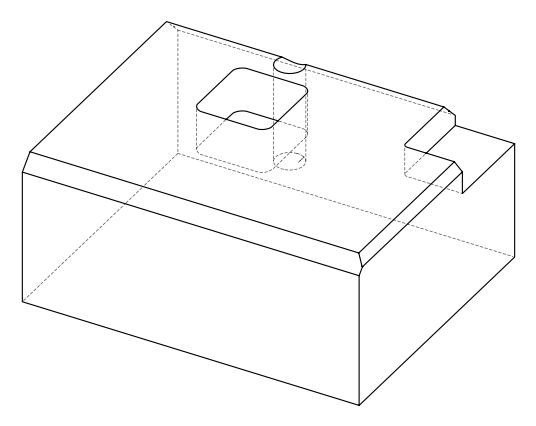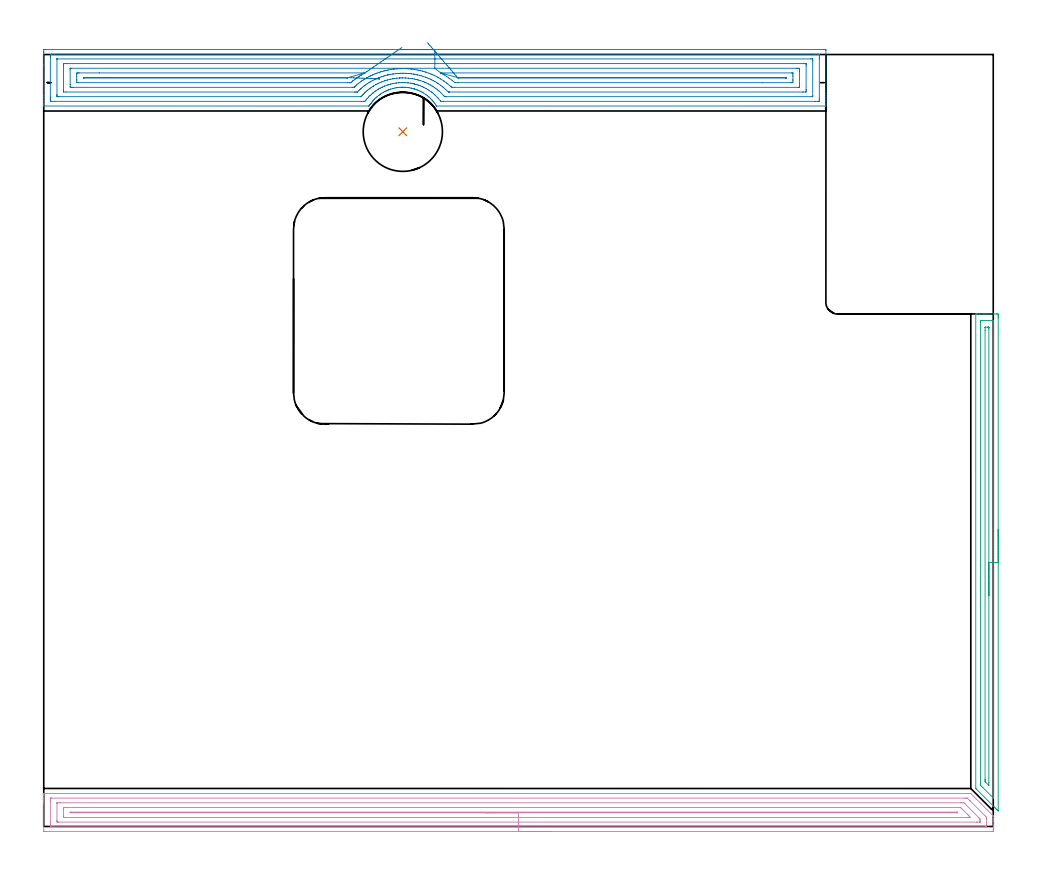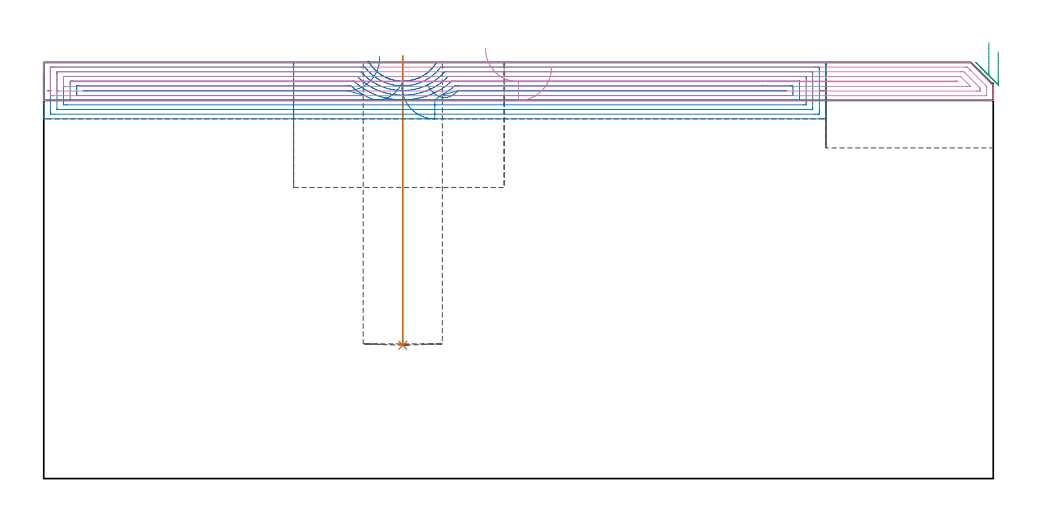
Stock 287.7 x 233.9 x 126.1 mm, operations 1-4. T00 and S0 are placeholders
(PLAN: 6 operations, 3 tool changes, 79.1 min)
(1 INDEXABLE_INSERT_DRILL_BLIND_HOLE_FROM_SOLID | STEP1POCKET | NXT0302_019 | 0.35 min | 38618 mm3)
(2 AREA_MILL | FG_CHAMFER_SURFACE | UGT0205_001 | 13.31 min | 35559 mm3)
(3 AREA_MILL_1 | FG_CHAMFER_SURFACE_1 | UGT0205_001 | 3.72 min | 3672 mm3)
(4 AREA_MILL_2 | FG_CHAMFER_SURFACE_2 | UGT0205_001 | 11.59 min | 18836 mm3)
(5 MILL_CORNER_NOTCH_RECTANGULAR | CORNER_NOTCH_RECTANGULAR | NXT0201_008 | Follow Part, ap 1.5, ae 75% | 41.77 min | 101940 mm3)
(6 MILL_RECTANGULAR_POCKET | POCKET_RECTANGULAR_STRAIGHT | NXT0201_012 | Follow Part, ap 4, ae 75% | 8.38 min | 162980 mm3)
(TOOL NXT0302_019 | Index. Insert Drill 24mm [880-D2400L25-05] | D24 PA176 FL120 Z2)
(TOOL UGT0205_001 | Chamfer Mill 20 x 3 x 45 deg. | D20 FL50 Z2)
(TOOL NXT0201_008 | ENDMILL 6mm [2P460-0600-NA 1630] | D6 FL26 Z6)
(TOOL NXT0201_012 | ENDMILL 16mm [2P460-1600-NA 1630] | D16 FL38 Z6)
(OP 1 INDEXABLE_INSERT_DRILL_BLIND_HOLE_FROM_SOLID)
G17 G21 G94 G90
T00 M6
G54
G17 G0 G90 X108.8 Y210.5 S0 M3
G43 Z136.1 H1
G94 G81 G98 Z40.4 F250. R128.1
G80
M5
M2
(OP 2 AREA_MILL)
G17 G21 G94 G90
T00 M6
G54
G17 G0 G90 X108.5 Y235.4 S1061 M3
G43 Z136.1 H0
Z119.
G94 G1 X108.538 Z118.128 F250.
X108.652 Z117.264
X108.841 Z116.412
X109.103 Z115.58
X109.437 Z114.774
X109.84 Z114.
X110.308 Z113.264
X110.84 Z112.572
X111.429 Z111.929
X112.072 Z111.34
X112.764 Z110.808
X113.5 Z110.34
X114.274 Z109.937
X115.08 Z109.603
X115.912 Z109.341
X116.763 Z109.152
X117.628 Z109.038
X118.5 Z109.
X236.386
X236.728 Y235.396 Z109.002
X236.99 Y235.392 Z109.006
X237. Y235.125 Z109.272
Y222.129 Z122.266
Y221.518 Z122.876
Y220.963 Z123.434
Y220.629 Z123.767
Y220.074 Z124.322
Y219.741 Z124.654
Y219.074 Z125.326
Y218.714 Z125.685
Y218.34 Z126.051
X236.991 Y218.303 Z126.088
X236.833 Y218.3 Z126.1
X119.033
X119.02 Y218.306 Z126.093
X118.999 Y218.323 Z126.076
X118.859 Y218.533 Z125.866
X118.674 Y218.812 Z125.587
X118.476 Y219.092 Z125.308
X118.426 Y219.159 Z125.239
X118.071 Y219.606 Z124.792
X117.958 Y219.741 Z124.658
X117.702 Y220.044 Z124.356
X117.608 Y220.146 Z124.252
X117.216 Y220.543 Z123.857
X116.813 Y220.928 Z123.471
X116.715 Y221.016 Z123.383
X116.274 Y221.379 Z123.02
X115.823 Y221.727 Z122.672
X115.701 Y221.812 Z122.586
X114.93 Y222.308 Z122.091
X114.586 Y222.508 Z121.891
X114.236 Y222.696 Z121.702
X114.038 Y222.791 Z121.605
X113.588 Y222.995 Z121.404
X113.541 Y223.015 Z121.385
X113.146 Y223.178 Z121.22
X113.033 Y223.22 Z121.179
X112.701 Y223.339 Z121.057
X112.428 Y223.429 Z120.967
X112.253 Y223.486 Z120.91
X112.127 Y223.524 Z120.873
X111.939 Y223.581 Z120.818
X111.581 Y223.665 Z120.734
X111.361 Y223.715 Z120.681
X110.915 Y223.806 Z120.593
X110.462 Y223.878 Z120.519
X110.24 Y223.906 Z120.493
X110.023 Y223.933 Z120.466
X109.576 Y223.969 Z120.428
X109.39 Y223.978 Z120.419
X109.13 Y223.989 Z120.407
X108.737 Y223.992 Z120.4
X108.688
X108.559 Y223.996 Z120.404
X108.21 Y223.98 Z120.419
X107.791 Y223.949 Z120.445
X107.783 Y223.948 Z120.446
X107.588 Y223.93 Z120.469
X107.345 Y223.904 Z120.494
X106.899 Y223.84 Z120.555
X106.89 Y223.838 Z120.557
X106.452 Y223.761 Z120.637
X105.997 Y223.663 Z120.736
X105.969 Y223.656 Z120.743
X105.661 Y223.581 Z120.818
X105.114 Y223.413 Z120.985
X104.773 Y223.295 Z121.102
X104.666 Y223.257 Z121.138
X104.657 Y223.254 Z121.141
X104.509 Y223.197 Z121.199
X104.222 Y223.085 Z121.31
X104.211 Y223.081 Z121.315
X104.021 Y222.999 Z121.399
X103.924 Y222.957 Z121.442
X103.79 Y222.898 Z121.5
X103.764 Y222.886 Z121.513
X103.515 Y222.768 Z121.631
X103.363 Y222.696 Z121.702
X102.88 Y222.431 Z121.969
X102.437 Y222.167 Z122.232
X102.352 Y222.111 Z122.288
X102.129 Y221.964 Z122.436
X101.907 Y221.814 Z122.582
X101.902 Y221.811 Z122.585
X101.545 Y221.552 Z122.847
X101.135 Y221.222 Z123.176
X100.936 Y221.053 Z123.343
X100.787 Y220.927 Z123.47
X100.652 Y220.805 Z123.591
X100.269 Y220.43 Z123.969
X100.048 Y220.2 Z124.2
X99.899 Y220.044 Z124.355
X99.76 Y219.885 Z124.512
X99.745 Y219.867 Z124.53
X99.448 Y219.494 Z124.905
X99.292 Y219.297 Z125.099
X99.182 Y219.16 Z125.239
X99.15 Y219.116 Z125.283
X99.083 Y219.024 Z125.375
X98.958 Y218.852 Z125.543
X98.867 Y218.729 Z125.67
X98.852 Y218.706 Z125.693
X98.756 Y218.559 Z125.84
X98.617 Y218.351 Z126.043
X98.58 Y218.303 Z126.089
X98.406 Y218.3 Z126.1
X0.168
X0.01 Y218.303 Z126.088
X0.007 Y218.339 Z126.053
X0. Y218.714 Z125.685
Y219.074 Z125.326
Y219.741 Z124.654
Y220.963 Z123.434
Y221.518 Z122.876
Y230.71 Z113.687
Y234.57 Z109.827
X0.002 Y234.848 Z109.55
X0.008 Y235.392 Z109.006
X0.065 Y235.394 Z109.003
X0.614 Y235.4 Z109.
X118.5
Y233.986 Z110.414
X233.68
X234.574 Y233.985 Z110.415
X234.6 Y233.984 Z110.416
X234.99 Y233.959 Z110.441
X234.997 Y233.564 Z110.836
X234.999 Y233.071 Z111.329
X235. Y232.672 Z111.728
X234.999 Y220.629 Z123.771
X234.998 Y220.234 Z124.166
X234.99 Y219.741 Z124.659
X234.624 Y219.716 Z124.684
X234.6 Y219.715 Z124.685
X233.733 Y219.714 Z124.686
X121.179
X120.308 Y219.719 Z124.681
X120.286 Y219.721 Z124.679
X120.265 Y219.741 Z124.659
X120.153 Y219.873 Z124.527
X119.528 Y220.629 Z123.771
X119.393 Y220.787 Z123.613
X118.672 Y221.518 Z122.882
X118.5 Y221.684 Z122.716
X118.113 Y222.025 Z122.375
X117.653 Y222.407 Z121.993
X117.607 Y222.444 Z121.956
X117.442 Y222.57 Z121.83
X116.714 Y223.064 Z121.336
X116.353 Y223.295 Z121.105
X115.821 Y223.612 Z120.788
X115.146 Y223.967 Z120.433
X114.928 Y224.067 Z120.333
X114.661 Y224.184 Z120.216
X114.035 Y224.438 Z119.962
X113.628 Y224.589 Z119.811
X113.142 Y224.748 Z119.652
X112.799 Y224.852 Z119.548
X112.347 Y224.975 Z119.425
X112.291 Y224.989 Z119.411
X112.248 Y224.999 Z119.401
X111.924 Y225.073 Z119.327
X111.355 Y225.181 Z119.219
X111.224 Y225.203 Z119.197
X110.462 Y225.308 Z119.092
X110.198 Y225.336 Z119.064
X109.569 Y225.381 Z119.019
X109.244 Y225.396 Z119.004
X108.676 Y225.403 Z118.997
X108.35 Y225.397 Z119.003
X107.783 Y225.365 Z119.035
X107.51 Y225.345 Z119.055
X106.89 Y225.276 Z119.124
X106.711 Y225.251 Z119.149
X105.997 Y225.137 Z119.263
X105.943 Y225.127 Z119.273
X105.679 Y225.073 Z119.327
X105.164 Y224.953 Z119.447
X105.104 Y224.938 Z119.462
X104.517 Y224.768 Z119.632
X104.384 Y224.728 Z119.672
X104.211 Y224.67 Z119.73
X103.849 Y224.544 Z119.856
X103.318 Y224.345 Z120.055
X103.202 Y224.299 Z120.101
X102.931 Y224.184 Z120.216
X102.582 Y224.027 Z120.373
X102.518 Y223.997 Z120.403
X102.425 Y223.951 Z120.449
X101.944 Y223.706 Z120.694
X101.532 Y223.473 Z120.927
X101.419 Y223.407 Z120.993
X101.235 Y223.295 Z121.105
X100.873 Y223.062 Z121.338
X100.639 Y222.907 Z121.493
X100.345 Y222.699 Z121.701
X99.949 Y222.407 Z121.993
X99.834 Y222.319 Z122.081
X99.802 Y222.293 Z122.107
X99.745 Y222.246 Z122.154
X99.353 Y221.909 Z122.491
X98.915 Y221.518 Z122.882
X98.883 Y221.488 Z122.912
X98.852 Y221.458 Z122.942
X98.445 Y221.035 Z123.365
X98.064 Y220.629 Z123.771
X98.015 Y220.574 Z123.826
X97.959 Y220.507 Z123.893
X97.617 Y220.081 Z124.319
X97.344 Y219.741 Z124.659
X97.09 Y219.717 Z124.683
X97.066 Y219.716 Z124.684
X96.2 Y219.714 Z124.686
X3.32
X2.426 Y219.715 Z124.685
X2.4 Y219.716 Z124.684
X2.01 Y219.741 Z124.659
X2.003 Y220.136 Z124.264
X2.001 Y220.629 Z123.771
X2. Y221.028 Z123.372
X2.001 Y233.071 Z111.329
X2.002 Y233.466 Z110.934
X2.01 Y233.959 Z110.441
X2.375 Y233.984 Z110.416
X2.4 Y233.985 Z110.415
X3.267 Y233.986 Z110.414
X118.5
Y232.572 Z111.828
X232.422 Y232.571 Z111.829
X232.814 Y232.569 Z111.831
X232.943 Y232.567 Z111.833
X232.982 Y232.565 Z111.835
X232.99 Y232.491 Z111.909
X232.995 Y232.367 Z112.033
X232.999 Y232.182 Z112.218
X233. Y231.997 Z112.403
X232.999 Y221.334 Z123.066
X232.991 Y221.148 Z123.252
X232.988 Y221.134 Z123.266
X232.983 Y221.132 Z123.268
X232.96 Y221.13 Z123.27
X232.911 Y221.129 Z123.271
X232.814
X122.072
X121.569 Y221.131 Z123.269
X121.474 Y221.133 Z123.267
X121.454 Y221.135 Z123.265
X121.383 Y221.212 Z123.188
X121.274 Y221.333 Z123.067
X121.179 Y221.441 Z122.959
X121.107 Y221.518 Z122.882
X120.286 Y222.361 Z122.039
X120.238 Y222.407 Z121.993
X119.791 Y222.806 Z121.594
X119.393 Y223.144 Z121.256
X119.203 Y223.295 Z121.105
X118.803 Y223.599 Z120.801
X118.5 Y223.81 Z120.59
X117.945 Y224.184 Z120.216
X117.607 Y224.397 Z120.003
X117.062 Y224.727 Z119.673
X116.714 Y224.908 Z119.492
X116.386 Y225.073 Z119.327
X115.821 Y225.335 Z119.065
X115.356 Y225.535 Z118.865
X114.928 Y225.704 Z118.696
X114.211 Y225.961 Z118.439
X114.035 Y226.02 Z118.38
X113.947 Y226.048 Z118.352
X113.469 Y226.185 Z118.215
X113.142 Y226.269 Z118.131
X112.732 Y226.369 Z118.031
X112.248 Y226.471 Z117.929
X111.62 Y226.587 Z117.813
X111.355 Y226.625 Z117.775
X110.586 Y226.727 Z117.673
X110.462 Y226.739 Z117.661
X109.618 Y226.801 Z117.599
X109.569 Y226.803 Z117.597
X108.703 Y226.823 Z117.577
X108.676
X108.247 Y226.809 Z117.591
X107.841 Y226.792 Z117.608
X107.783 Y226.789 Z117.611
X107.017 Y226.723 Z117.677
X106.89 Y226.709 Z117.691
X106.225 Y226.623 Z117.777
X105.997 Y226.587 Z117.813
X105.679 Y226.533 Z117.867
X105.104 Y226.421 Z117.979
X104.728 Y226.335 Z118.065
X104.211 Y226.204 Z118.196
X104.021 Y226.15 Z118.25
X103.379 Y225.961 Z118.439
X103.333 Y225.946 Z118.454
X103.318 Y225.941 Z118.459
X102.681 Y225.706 Z118.694
X102.425 Y225.608 Z118.792
X102.043 Y225.452 Z118.948
X101.532 Y225.228 Z119.172
X101.425 Y225.179 Z119.221
X101.205 Y225.073 Z119.327
X100.833 Y224.879 Z119.521
X100.639 Y224.774 Z119.626
X99.938 Y224.376 Z120.024
X99.745 Y224.255 Z120.145
X99.702 Y224.227 Z120.173
X99.637 Y224.184 Z120.216
X99.171 Y223.867 Z120.533
X98.852 Y223.644 Z120.756
X98.652 Y223.495 Z120.905
X98.393 Y223.295 Z121.105
X98.154 Y223.102 Z121.298
X97.959 Y222.94 Z121.46
X97.676 Y222.689 Z121.711
X97.364 Y222.407 Z121.993
X97.212 Y222.262 Z122.138
X97.066 Y222.119 Z122.281
X96.772 Y221.811 Z122.589
X96.497 Y221.518 Z122.882
X96.345 Y221.347 Z123.053
X96.173 Y221.152 Z123.248
X96.151 Y221.135 Z123.265
X96.141 Y221.132 Z123.268
X96.11 Y221.13 Z123.27
X96.048 Y221.129 Z123.271
X95.922 Y221.128 Z123.272
X4.578 Y221.129 Z123.271
X4.186 Y221.131 Z123.269
X4.057 Y221.133 Z123.267
X4.018 Y221.135 Z123.265
X4.01 Y221.209 Z123.191
X4.005 Y221.333 Z123.067
X4.001 Y221.518 Z122.882
X4. Y221.704 Z122.696
X4.001 Y232.366 Z112.034
X4.009 Y232.552 Z111.848
X4.012 Y232.566 Z111.834
X4.017 Y232.568 Z111.832
X4.04 Y232.57 Z111.83
X4.089 Y232.571 Z111.829
X4.186 Y232.572 Z111.828
X118.5
Y231.157 Z113.243
X230.272
X230.92 Y231.15 Z113.25
X230.99 Y231.148 Z113.252
X230.993 Y231.052 Z113.348
X230.997 Y230.845 Z113.555
X231. Y230.432 Z113.968
Y223.295 Z121.105
X230.996 Y222.865 Z121.535
X230.992 Y222.65 Z121.75
X230.989 Y222.55 Z121.85
X230.886 Y222.548 Z121.852
X230.134 Y222.543 Z121.857
X229.998
X122.965
X122.828 Y222.544 Z121.856
X122.64 Y222.547 Z121.853
X122.55 Y222.55 Z121.85
X122.072 Y223.02 Z121.38
X121.786 Y223.295 Z121.105
X121.179 Y223.839 Z120.561
X120.991 Y223.997 Z120.403
X120.759 Y224.184 Z120.216
X120.286 Y224.548 Z119.852
X119.534 Y225.073 Z119.327
X119.393 Y225.168 Z119.232
X119.116 Y225.349 Z119.051
X118.5 Y225.718 Z118.682
X118.344 Y225.806 Z118.594
X118.06 Y225.961 Z118.439
X117.607 Y226.193 Z118.207
X117.153 Y226.413 Z117.987
X116.714 Y226.605 Z117.795
X116.133 Y226.85 Z117.55
X115.821 Y226.971 Z117.429
X115.627 Y227.043 Z117.357
X114.928 Y227.28 Z117.12
X114.301 Y227.473 Z116.927
X114.035 Y227.544 Z116.856
X113.263 Y227.739 Z116.661
X113.142 Y227.765 Z116.635
X113.108 Y227.772 Z116.628
X112.248 Y227.932 Z116.468
X112.013 Y227.973 Z116.427
X111.355 Y228.063 Z116.337
X110.981 Y228.111 Z116.289
X110.462 Y228.158 Z116.242
X110.009 Y228.19 Z116.21
X109.569 Y228.213 Z116.187
X109.08 Y228.226 Z116.174
X108.676 Y228.232 Z116.168
X108.189 Y228.223 Z116.177
X107.783 Y228.202 Z116.198
X107.347 Y228.172 Z116.228
X106.89 Y228.135 Z116.265
X106.528 Y228.098 Z116.302
X105.997 Y228.03 Z116.37
X105.74 Y227.995 Z116.405
X105.104 Y227.889 Z116.511
X104.976 Y227.866 Z116.534
X104.337 Y227.739 Z116.661
X104.234 Y227.715 Z116.685
X104.211 Y227.71 Z116.69
X103.525 Y227.532 Z116.868
X103.318 Y227.474 Z116.926
X102.837 Y227.329 Z117.071
X102.425 Y227.199 Z117.201
X102.165 Y227.108 Z117.292
X101.532 Y226.882 Z117.518
X101.508 Y226.873 Z117.527
X101.45 Y226.85 Z117.55
X100.882 Y226.607 Z117.793
X100.639 Y226.5 Z117.9
X100.269 Y226.329 Z118.071
X99.745 Y226.072 Z118.328
X99.672 Y226.035 Z118.365
X99.535 Y225.961 Z118.439
X99.101 Y225.714 Z118.686
X98.852 Y225.57 Z118.83
X98.542 Y225.382 Z119.018
X98.055 Y225.073 Z119.327
X97.959 Y225.009 Z119.391
X97.474 Y224.667 Z119.733
X97.066 Y224.367 Z120.033
X96.962 Y224.287 Z120.113
X96.833 Y224.184 Z120.216
X96.474 Y223.885 Z120.515
X96.173 Y223.629 Z120.771
X95.997 Y223.471 Z120.929
X95.808 Y223.295 Z121.105
X95.54 Y223.037 Z121.363
X95.09 Y222.596 Z121.804
X95.043 Y222.55 Z121.85
X94.954 Y222.548 Z121.852
X94.765 Y222.545 Z121.855
X94.387 Y222.543 Z121.857
X94.25
X6.728
X6.08 Y222.55 Z121.85
X6.01 Y222.552 Z121.848
X6.007 Y222.648 Z121.752
X6.003 Y222.855 Z121.545
X6. Y223.268 Z121.132
Y230.405 Z113.995
X6.003 Y230.835 Z113.565
X6.007 Y231.05 Z113.35
X6.011 Y231.15 Z113.25
X6.114 Y231.152 Z113.248
X6.866 Y231.157 Z113.243
X7.002
X118.5
Y229.743 Z114.657
X228.121 Y229.742 Z114.658
X228.348 Y229.741 Z114.659
X228.576 Y229.736 Z114.664
X228.99 Y229.725 Z114.675
X228.993 Y229.516 Z114.884
X228.999 Y228.868 Z115.532
Y224.184 Z120.216
X228.996 Y224.022 Z120.378
X228.994 Y223.982 Z120.418
X228.991 Y223.967 Z120.433
X228.956 Y223.964 Z120.436
X228.805 Y223.96 Z120.44
X228.576 Y223.958 Z120.442
X124.524 Y223.957 Z120.443
X123.858 Y223.962 Z120.438
X123.632 Y223.964 Z120.436
X123.583 Y223.973 Z120.427
X123.551 Y224. Z120.4
X123.484 Y224.06 Z120.34
X123.346 Y224.184 Z120.216
X122.965 Y224.52 Z119.88
X122.315 Y225.073 Z119.327
X122.072 Y225.263 Z119.137
X121.326 Y225.815 Z118.585
X121.179 Y225.916 Z118.484
X121.111 Y225.961 Z118.439
X120.286 Y226.494 Z117.906
X119.695 Y226.85 Z117.55
X119.393 Y227.019 Z117.381
X119.023 Y227.219 Z117.181
X118.5 Y227.472 Z116.928
X117.928 Y227.739 Z116.661
X117.607 Y227.878 Z116.522
X117.363 Y227.981 Z116.419
X116.714 Y228.234 Z116.166
X115.937 Y228.511 Z115.889
X115.821 Y228.55 Z115.85
X115.579 Y228.627 Z115.773
X114.928 Y228.817 Z115.583
X114.665 Y228.889 Z115.511
X114.035 Y229.04 Z115.36
X113.503 Y229.157 Z115.243
X113.142 Y229.227 Z115.173
X112.403 Y229.362 Z115.038
X112.248 Y229.385 Z115.015
X111.366 Y229.506 Z114.894
X111.284 Y229.516 Z114.884
X110.462 Y229.585 Z114.815
X110.388 Y229.59 Z114.81
X109.928 Y229.615 Z114.785
X109.569 Y229.632 Z114.768
X109.448 Y229.636 Z114.764
X108.917 Y229.646 Z114.754
X108.676 Y229.649 Z114.751
X108.544 Y229.648 Z114.752
X108.024 Y229.634 Z114.766
X107.783 Y229.625 Z114.775
X107.679 Y229.62 Z114.78
X107.274 Y229.592 Z114.808
X106.89 Y229.565 Z114.835
X106.845 Y229.561 Z114.839
X106.352 Y229.516 Z114.884
X106.034 Y229.479 Z114.921
X105.997 Y229.474 Z114.926
X105.253 Y229.368 Z115.032
X105.104 Y229.344 Z115.056
X104.493 Y229.235 Z115.165
X104.211 Y229.18 Z115.22
X103.752 Y229.084 Z115.316
X103.318 Y228.981 Z115.419
X103.034 Y228.909 Z115.491
X102.425 Y228.746 Z115.654
X102.332 Y228.72 Z115.68
X102.023 Y228.627 Z115.773
X101.652 Y228.508 Z115.892
X101.532 Y228.467 Z115.933
X100.995 Y228.273 Z116.127
X100.639 Y228.14 Z116.26
X100.35 Y228.026 Z116.374
X99.745 Y227.779 Z116.621
X99.717 Y227.767 Z116.633
X99.655 Y227.739 Z116.661
X99.111 Y227.482 Z116.918
X98.852 Y227.355 Z117.045
X98.517 Y227.183 Z117.217
X97.959 Y226.884 Z117.516
X97.937 Y226.872 Z117.528
X97.9 Y226.85 Z117.55
X97.379 Y226.538 Z117.862
X97.066 Y226.347 Z118.053
X96.831 Y226.195 Z118.205
X96.476 Y225.961 Z118.439
X96.297 Y225.838 Z118.562
X96.173 Y225.751 Z118.649
X95.784 Y225.46 Z118.94
X95.28 Y225.081 Z119.319
X95.27 Y225.073 Z119.327
X94.796 Y224.666 Z119.734
X94.387 Y224.314 Z120.086
X94.319 Y224.252 Z120.148
X94.086 Y224.037 Z120.363
X94.027 Y223.986 Z120.414
X94.004 Y223.967 Z120.433
X93.95 Y223.964 Z120.436
X93.72 Y223.959 Z120.441
X93.494 Y223.958 Z120.442
X8.879
X8.652 Y223.959 Z120.441
X8.424 Y223.964 Z120.436
X8.01 Y223.975 Z120.425
X8.007 Y224.184 Z120.216
X8.001 Y224.832 Z119.568
Y229.516 Z114.884
X8.003 Y229.678 Z114.722
X8.006 Y229.718 Z114.682
X8.009 Y229.733 Z114.667
X8.044 Y229.736 Z114.664
X8.195 Y229.74 Z114.66
X8.424 Y229.742 Z114.658
X118.5 Y229.743 Z114.657
X120.285 Y228.325 Z116.075
X120.286 Y228.326 Z116.074
X120.587 Y228.328 Z116.072
X226.562
X226.864 Y228.327 Z116.073
X226.945 Y228.325 Z116.075
X226.98 Y228.322 Z116.078
X226.99 Y228.307 Z116.093
X226.996 Y228.195 Z116.205
X226.999 Y227.739 Z116.661
X227. Y227.303 Z117.097
Y226.414 Z117.986
X226.999 Y225.961 Z118.439
X226.996 Y225.53 Z118.87
X226.99 Y225.387 Z119.013
X226.858 Y225.378 Z119.022
X226.562 Y225.374 Z119.026
X226.261 Y225.372 Z119.028
X217.778 Y225.371 Z119.029
X125.645 Y225.372 Z119.028
X125.343 Y225.373 Z119.027
X124.752 Y225.378 Z119.022
X124.564 Y225.392 Z119.008
X123.858 Y225.982 Z118.418
X123.75 Y226.069 Z118.331
X122.965 Y226.645 Z117.755
X122.676 Y226.85 Z117.55
X122.072 Y227.252 Z117.148
X121.314 Y227.739 Z116.661
X121.179 Y227.822 Z116.578
X120.968 Y227.949 Z116.451
X120.286 Y228.323 Z116.077
X120.285 Y228.325 Z116.075
X125.402 Y226.908 Z117.492
X125.515 Y226.912 Z117.488
X125.58 Y226.914 Z117.486
X224.776 Y226.915 Z117.485
X224.841 Y226.914 Z117.486
X224.97 Y226.909 Z117.491
X224.992 Y226.906 Z117.494
X224.995 Y226.9 Z117.5
X224.998 Y226.882 Z117.518
X224.996 Y226.85 Z117.55
X224.99 Y226.8 Z117.6
X224.905 Y226.792 Z117.608
X224.839 Y226.787 Z117.613
X224.776 Y226.786 Z117.614
X125.645
X125.58 Y226.789 Z117.611
X125.539 Y226.792 Z117.608
X125.504 Y226.807 Z117.593
X125.452 Y226.85 Z117.55
X125.402 Y226.908 Z117.492
X124.933 Y227.452 Z116.996
X124.437 Y228.026 Z116.565
X123.919 Y228.626 Z116.201
X123.382 Y229.248 Z115.908
X122.83 Y229.887 Z115.688
X122.268 Y230.538 Z115.542
X121.7 Y231.196 Z115.472
X121.129 Y231.856 Z115.478
X120.562 Y232.514 Z115.56
X120.001 Y233.163 Z115.717
X119.451 Y233.8 Z115.948
X118.917 Y234.419 Z116.252
X118.402 Y235.015 Z116.626
X117.91 Y235.585 Z117.067
X117.445 Y236.123 Z117.572
X117.011 Y236.626 Z118.137
X116.61 Y237.09 Z118.758
X116.247 Y237.511 Z119.43
G0 X108.536 Y236.026 Z119.862
G1 X108.154 Y235.765 Z119.122
X107.722 Y235.468 Z118.425
X107.24 Y235.138 Z117.777
X106.714 Y234.777 Z117.182
X106.147 Y234.388 Z116.644
X105.544 Y233.975 Z116.169
X104.909 Y233.539 Z115.759
X104.246 Y233.085 Z115.418
X103.562 Y232.616 Z115.149
X102.861 Y232.136 Z114.952
X102.149 Y231.647 Z114.83
X101.43 Y231.155 Z114.785
X100.711 Y230.662 Z114.815
X99.997 Y230.172 Z114.921
X99.293 Y229.689 Z115.102
X98.605 Y229.218 Z115.357
X97.938 Y228.76 Z115.683
X97.296 Y228.321 Z116.079
X97.273 Y228.305 Z116.095
X97.228 Y228.276 Z116.124
X96.213 Y227.699 Z116.701
X96.173 Y227.676 Z116.724
X95.666 Y227.355 Z117.045
X95.28 Y227.107 Z117.293
X95.126 Y227.004 Z117.396
X94.902 Y226.85 Z117.55
X94.602 Y226.636 Z117.764
X94.387 Y226.478 Z117.922
X94.094 Y226.253 Z118.147
X93.72 Y225.961 Z118.439
X93.595 Y225.861 Z118.539
X93.494 Y225.777 Z118.623
X93.109 Y225.455 Z118.945
X93.029 Y225.39 Z119.01
X93.005 Y225.378 Z119.022
X92.971 Y225.375 Z119.025
X92.897 Y225.373 Z119.027
X92.601 Y225.372 Z119.028
X92.008 Y225.371 Z119.029
X10.438 Y225.372 Z119.028
X10.136 Y225.373 Z119.027
X10.055 Y225.375 Z119.025
X10.02 Y225.378 Z119.022
X10.01 Y225.393 Z119.007
X10.004 Y225.505 Z118.895
X10.001 Y225.961 Z118.439
X10. Y226.397 Z118.003
Y227.286 Z117.114
X10.001 Y227.739 Z116.661
X10.004 Y228.171 Z116.229
X10.01 Y228.313 Z116.087
X10.142 Y228.322 Z116.078
X10.438 Y228.326 Z116.074
X10.739 Y228.328 Z116.072
X16.915 Y228.329 Z116.071
X97.066 Y228.328 Z116.072
X97.174 Y228.327 Z116.073
X97.281 Y228.322 Z116.078
X97.296 Y228.321 Z116.079
X92.22 Y226.908 Z117.492
X92.217 Y226.904 Z117.496
X92.195 Y226.883 Z117.517
X92.154 Y226.85 Z117.55
X92.093 Y226.807 Z117.593
X92.052 Y226.792 Z117.608
X91.968 Y226.789 Z117.611
X91.838 Y226.786 Z117.614
X12.224 Y226.785 Z117.615
X12.159 Y226.786 Z117.614
X12.03 Y226.791 Z117.609
X12.008 Y226.794 Z117.606
X12.005 Y226.8 Z117.6
X12.002 Y226.818 Z117.582
X12.004 Y226.85 Z117.55
X12.009 Y226.9 Z117.5
X12.095 Y226.909 Z117.492
X12.161 Y226.913 Z117.487
X12.224 Y226.914 Z117.486
X91.903
X92.163 Y226.91 Z117.49
X92.22 Y226.908 Z117.492
X93.088 Y226.871 Z117.567
X93.947 Y226.836 Z117.716
X94.789 Y226.801 Z117.94
X95.609 Y226.767 Z118.237
X96.4 Y226.734 Z118.604
X97.155 Y226.702 Z119.039
X97.87 Y226.672 Z119.538
X98.539 Y226.645 Z120.097
X99.157 Y226.619 Z120.713
X99.719 Y226.595 Z121.38
X100.22 Y226.575 Z122.093
X100.657 Y226.556 Z122.848
X101.027 Y226.541 Z123.638
X101.327 Y226.529 Z124.457
X101.555 Y226.519 Z125.299
X101.708 Y226.513 Z126.158
X101.785 Y226.509 Z127.027
X101.787 Z127.899
G0 Z136.1
M5
M2
(OP 3 AREA_MILL_1)
G17 G21 G94 G90
T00 M6
G54
G17 G0 G90 X289.2 Y90. S1061 M3
G43 Z136.1 H0
Z129.3
G94 G1 Y89.962 Z128.428 F250.
Y89.848 Z127.564
Y89.659 Z126.712
Y89.397 Z125.88
Y89.063 Z125.074
Y88.66 Z124.3
Y88.191 Z123.564
Y87.66 Z122.872
Y87.071 Z122.229
Y86.428 Z121.64
Y85.736 Z121.109
Y85. Z120.64
Y84.226 Z120.237
Y83.42 Z119.903
Y82.588 Z119.641
Y81.736 Z119.452
Y80.872 Z119.338
Y80. Z119.3
X289.199 Y4.841 Z119.301
X289.196 Y4.801
X289.189 Y4.711 Z119.303
X289.135 Y4.763 Z119.359
X289.016 Y4.883 Z119.482
X288.858 Y5.04 Z119.637
X288.707 Y5.192 Z119.79
X288.568 Y5.331 Z119.929
X288.421 Y5.477 Z120.075
X288.28 Y5.619 Z120.217
X288.121 Y5.778 Z120.377
X287.984 Y5.914 Z120.512
X282.695 Y11.205 Z125.805
X282.444 Y11.458 Z126.052
X282.404 Y11.505 Z126.09
X282.4 Y11.59 Z126.1
Y155.117
X282.402 Y155.29 Z126.089
X282.538 Y155.297 Z125.955
X282.681 Y155.3 Z125.819
X282.899 Z125.601
X283.616 Z124.879
X284.848 Z123.649
X285.363 Z123.131
X285.979 Z122.516
X288.6 Z119.897
X288.858 Y155.296 Z119.639
X289.193 Y155.29 Z119.304
X289.197 Y155.016 Z119.302
X289.199 Y154.669 Z119.301
X289.2 Y154.319 Z119.3
Y80.
X287.786 Z120.714
X287.785 Y8.908 Z120.715
X287.784 Y8.7 Z120.716
X287.781 Y8.598 Z120.719
X287.779 Y8.585 Z120.721
X287.771 Y8.59 Z120.729
X287.738 Y8.619 Z120.762
X287.443 Y8.908 Z121.057
X284.489 Y11.861 Z124.011
X283.871 Y12.485 Z124.629
X283.828 Y12.533 Z124.672
X283.821 Y12.573 Z124.679
X283.818 Y12.658 Z124.682
X283.816 Y12.83 Z124.684
X283.814 Y13.176 Z124.686
Y13.379
X283.815 Y152.881 Z124.685
X283.817 Y153.226 Z124.683
X283.819 Y153.269 Z124.681
X283.82 Y153.283 Z124.68
X283.836 Y153.29 Z124.664
X283.944 Y153.295 Z124.556
X284.081 Y153.299 Z124.419
X287.575 Z120.925
X287.736 Y153.296 Z120.764
X287.77 Y153.292 Z120.73
X287.779 Y153.289 Z120.721
X287.781 Y153.277 Z120.719
X287.784 Y153.239 Z120.716
X287.785 Y153.084 Z120.715
X287.786 Y152.881 Z120.714
Y80.
X286.372 Z122.128
X286.371 Y13.241 Z122.129
X286.366 Y12.485 Z122.134
X286.365 Y12.466 Z122.135
X286.324 Y12.485 Z122.176
X286.237 Y12.567 Z122.263
X285.421 Y13.379 Z123.079
X285.363 Y13.438 Z123.137
X285.264 Y13.544 Z123.236
X285.242 Y13.569 Z123.258
X285.235 Y13.676 Z123.265
X285.232 Y13.859 Z123.268
X285.229 Y14.135 Z123.271
Y14.273
X285.228 Y150.336 Z123.272
X285.23 Y151.092 Z123.27
X285.232 Y151.227 Z123.268
X285.235 Y151.273 Z123.265
X285.241 Y151.29 Z123.259
X285.262 Y151.293 Z123.238
X285.363 Y151.296 Z123.137
X286.034 Y151.3 Z122.466
X286.237 Y151.298 Z122.263
X286.304 Y151.296 Z122.196
X286.357 Y151.29 Z122.143
X286.365 Y151.286 Z122.135
X286.367 Y151.269 Z122.133
X286.37 Y151.23 Z122.13
X286.371 Y151.092 Z122.129
Y150.955
X286.372 Y80. Z122.128
Y79.128 Z122.167
Y78.263 Z122.28
Y77.412 Z122.469
Y76.58 Z122.732
Y75.774 Z123.065
Y75. Z123.468
Y74.264 Z123.937
Y73.572 Z124.468
Y72.929 Z125.057
Y72.34 Z125.701
Y71.808 Z126.393
Y71.34 Z127.128
Y70.937 Z127.902
Y70.603 Z128.708
Y70.341 Z129.54
Y70.152 Z130.392
Y70.038 Z131.257
Y70. Z132.128
G0 Z136.1
M5
M2
(OP 4 AREA_MILL_2)
G17 G21 G94 G90
T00 M6
G54
G17 G0 G90 X153.85 Y-1.5 S1061 M3
G43 Z136.1 H0
Z124.6
G94 G1 X153.812 Z123.728 F250.
X153.698 Z122.863
X153.509 Z122.012
X153.247 Z121.18
X152.913 Z120.374
X152.51 Z119.6
X152.042 Z118.864
X151.51 Z118.172
X150.921 Z117.529
X150.278 Z116.94
X149.586 Z116.408
X148.85 Z115.94
X148.076 Z115.537
X147.27 Z115.203
X146.438 Z114.941
X145.586 Z114.752
X144.722 Z114.638
X143.85 Z114.6
X0.606
X0.173 Y-1.496 Z114.602
X0.01 Y-1.492 Z114.606
X0. Y-1.325 Z114.772
Y6.896 Z122.99
Y7.462 Z123.559
Y7.778 Z123.874
Y8.344 Z124.44
Y8.66 Z124.755
Y9.291 Z125.39
Y9.672 Z125.771
X0.006 Y9.994 Z126.085
X0.008 Y9.997 Z126.088
X0.16 Y10. Z126.1
X280.847
X280.898 Y9.997 Z126.095
X280.905 Y9.995 Z126.094
X287.549 Y3.351 Z119.451
X287.69 Y3.201 Z119.294
X287.7 Y3.052 Z119.152
Y2.243 Z118.342
Y1.604 Z117.699
Y0.407 Z116.504
Y-0.16 Z115.935
Y-0.758 Z115.337
X287.697 Y-1.042 Z115.054
X287.691 Y-1.491 Z114.605
X287.553 Y-1.495 Z114.602
X287.094 Y-1.5 Z114.6
X143.85
Y-0.086 Z116.014
X2.391 Y-0.085 Z116.015
X2.315
X2.022 Y-0.079 Z116.021
X2.01 Y0.016 Z116.116
X2.003 Y0.223 Z116.323
X2.001 Y0.722 Z116.822
X2. Y1.108 Z117.208
X2.001 Y7.778 Z123.878
X2.002 Y8.162 Z124.262
X2.01 Y8.55 Z124.65
X2.016 Y8.58 Z124.68
X2.034 Y8.581 Z124.681
X2.084 Y8.584 Z124.684
X2.187 Y8.585 Z124.685
X2.391 Y8.586 Z124.686
X279.137
X279.545 Y8.584 Z124.684
X279.75 Y8.581 Z124.681
X279.847 Y8.579 Z124.679
X279.954 Y8.485 Z124.585
X280.671 Y7.778 Z123.878
X280.847 Y7.604 Z123.704
X285.309 Y3.141 Z119.241
X285.636 Y2.81 Z118.91
X285.674 Y2.769 Z118.869
X285.69 Y2.748 Z118.848
X285.693 Y2.718 Z118.818
X285.698 Y2.615 Z118.715
X285.699 Y2.486 Z118.586
X285.7 Y2.1 Z118.2
X285.698 Y0.338 Z116.438
X285.69 Y-0.05 Z116.05
X285.684 Y-0.08 Z116.02
X285.666 Y-0.082 Z116.018
X285.616 Y-0.084 Z116.016
X285.514 Y-0.085 Z116.015
X285.309 Y-0.086 Z116.014
X143.85
Y1.328 Z117.428
X4.455 Y1.329 Z117.429
X4.176 Y1.33 Z117.43
X4.083 Y1.332 Z117.432
X4.018 Y1.335 Z117.435
X4.01 Y1.431 Z117.531
X4.004 Y1.604 Z117.704
X4. Y1.778 Z117.878
X4.001 Y7.068 Z123.168
X4.006 Y7.127 Z123.227
X4.011 Y7.165 Z123.265
X4.037 Y7.167 Z123.267
X4.176 Y7.169 Z123.269
X4.79 Y7.171 Z123.271
X5.068 Y7.172 Z123.272
X277.891 Y7.171 Z123.271
X278.169 Y7.17 Z123.27
X278.79 Y7.164 Z123.264
X279.062 Y6.935 Z123.035
X279.103 Y6.896 Z122.996
X283.524 Y2.477 Z118.577
X283.629 Y2.364 Z118.464
X283.679 Y2.309 Z118.409
X283.69 Y2.125 Z118.225
X283.697 Y1.778 Z117.878
X283.699 Y1.604 Z117.704
Y1.432 Z117.532
X283.694 Y1.373 Z117.473
X283.689 Y1.335 Z117.435
X283.663 Y1.333 Z117.433
X283.524 Y1.331 Z117.431
X282.911 Y1.329 Z117.429
X282.632 Y1.328 Z117.428
X143.85
Y2.743 Z118.843
X6.593
X6.118 Y2.749 Z118.849
X6.01 Y2.752 Z118.852
X6.005 Y2.94 Z119.04
X6. Y3.329 Z119.429
Y5.093 Z121.193
X6.001 Y5.132 Z121.232
X6.01 Y5.553 Z121.653
X6.019 Y5.75 Z121.85
X6.224 Y5.754 Z121.854
X6.853 Y5.757 Z121.857
X7.113
X277.537
X277.694 Y5.754 Z121.854
X277.769 Y5.751 Z121.851
X277.905 Y5.634 Z121.734
X278.169 Y5.38 Z121.48
X279.954 Y3.597 Z119.697
X280.182 Y3.368 Z119.468
X280.402 Y3.142 Z119.242
X280.779 Y2.749 Z118.849
X280.584 Y2.746 Z118.846
X279.954 Y2.743 Z118.843
X279.695
X143.85
Y4.157 Z120.257
X8.544 Y4.158 Z120.258
X8.356 Y4.16 Z120.26
X8.01 Y4.167 Z120.267
X8.009 Y4.25 Z120.35
X8.01 Y4.322 Z120.422
X8.262 Y4.336 Z120.436
X8.45 Y4.341 Z120.441
X8.545 Y4.343 Z120.443
X276.384
X276.478 Y4.341 Z120.441
X276.666 Y4.336 Z120.436
X276.76 Y4.33 Z120.43
X276.789 Y4.305 Z120.405
X276.848 Y4.25 Z120.35
X276.912 Y4.182 Z120.282
X276.922 Y4.17 Z120.27
X276.886 Y4.164 Z120.264
X276.761 Y4.161 Z120.261
X276.573 Y4.158 Z120.258
X143.85 Y4.157 Z120.257
X142.978 Z120.295
X142.114 Z120.409
X141.262 Z120.598
X140.43 Z120.86
X139.624 Z121.194
X138.85 Z121.597
X138.114 Z122.065
X137.422 Z122.596
X136.779 Z123.186
X136.19 Z123.829
X135.658 Z124.521
X135.19 Z125.257
X134.787 Z126.031
X134.453 Z126.837
X134.191 Z127.669
X134.002 Z128.52
X133.888 Z129.385
X133.85 Z130.257
G0 Z136.1
M5
M2
